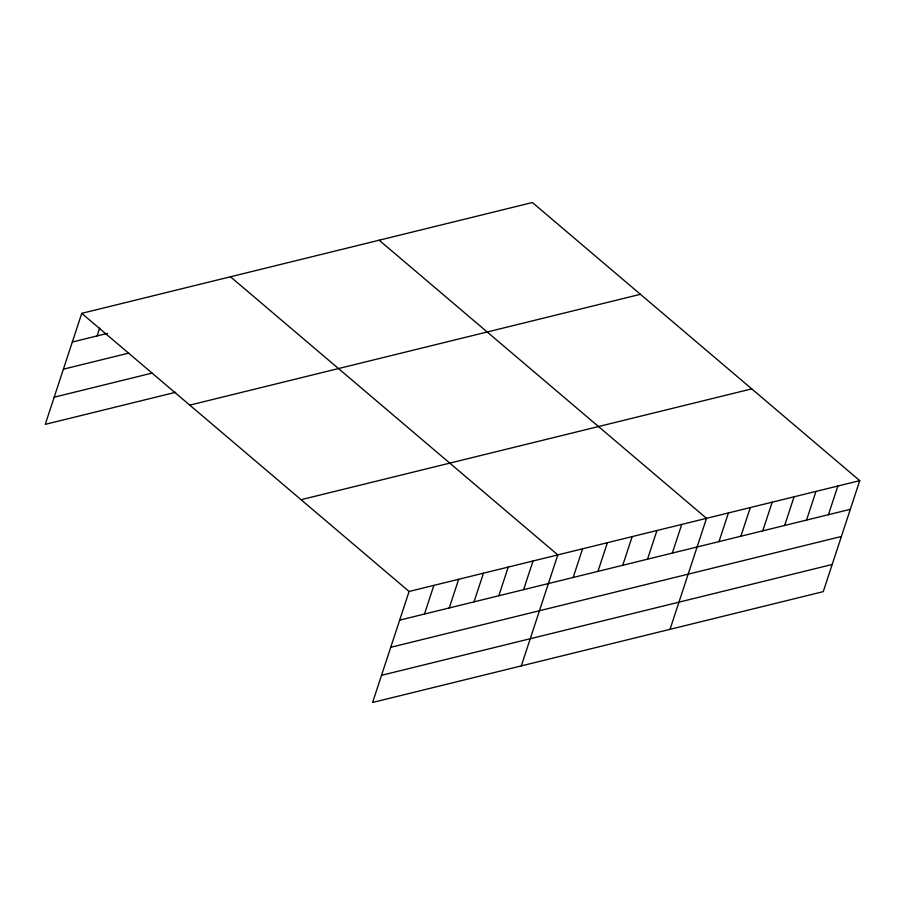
<?xml version="1.0" encoding="UTF-8"?>
<svg xmlns="http://www.w3.org/2000/svg" width="905" height="905" viewBox="0 0 905 905"><rect width="100%" height="100%" fill="white"/><g stroke="black" fill="none" stroke-linecap="round" stroke-linejoin="round"><path stroke-width="1.36" d="M859.75 480.646L409.094 591.474L372.6 702.472L823.256 591.644L859.75 480.646L532.4 202.528L81.744 313.356L45.25 424.355L175.706 392.272M97.107 335.925L99.674 328.108M424.456 614.043L433.88 585.377M449.242 607.945L458.665 579.279M474.028 601.848L483.451 573.193M498.813 595.75L508.237 567.096M523.599 589.664L533.022 560.998M521.314 665.899L557.808 554.901L230.458 276.783M573.17 577.469L582.594 548.803M597.956 571.372L607.379 542.706M622.742 565.274L632.165 536.62M647.528 559.177L656.951 530.522M672.313 553.091L681.737 524.425M670.028 629.326L706.522 518.327L379.172 240.21M718.989 541.609L728.412 512.943M740.878 536.224L750.302 507.558M762.768 530.839L772.191 502.185M784.658 525.454L794.081 496.8M806.547 520.07L815.971 491.415M828.437 514.696L837.86 486.03M72.321 342.022L107.548 333.357M63.384 369.183L128.612 353.142M54.187 397.182L152.017 373.12M189.767 405.135L640.423 294.306M301.071 499.696L751.727 388.867M399.671 620.14L850.327 509.311M390.734 647.313L841.39 536.484M381.537 675.3L832.193 564.471M81.744 313.356L409.094 591.474"/></g></svg>
